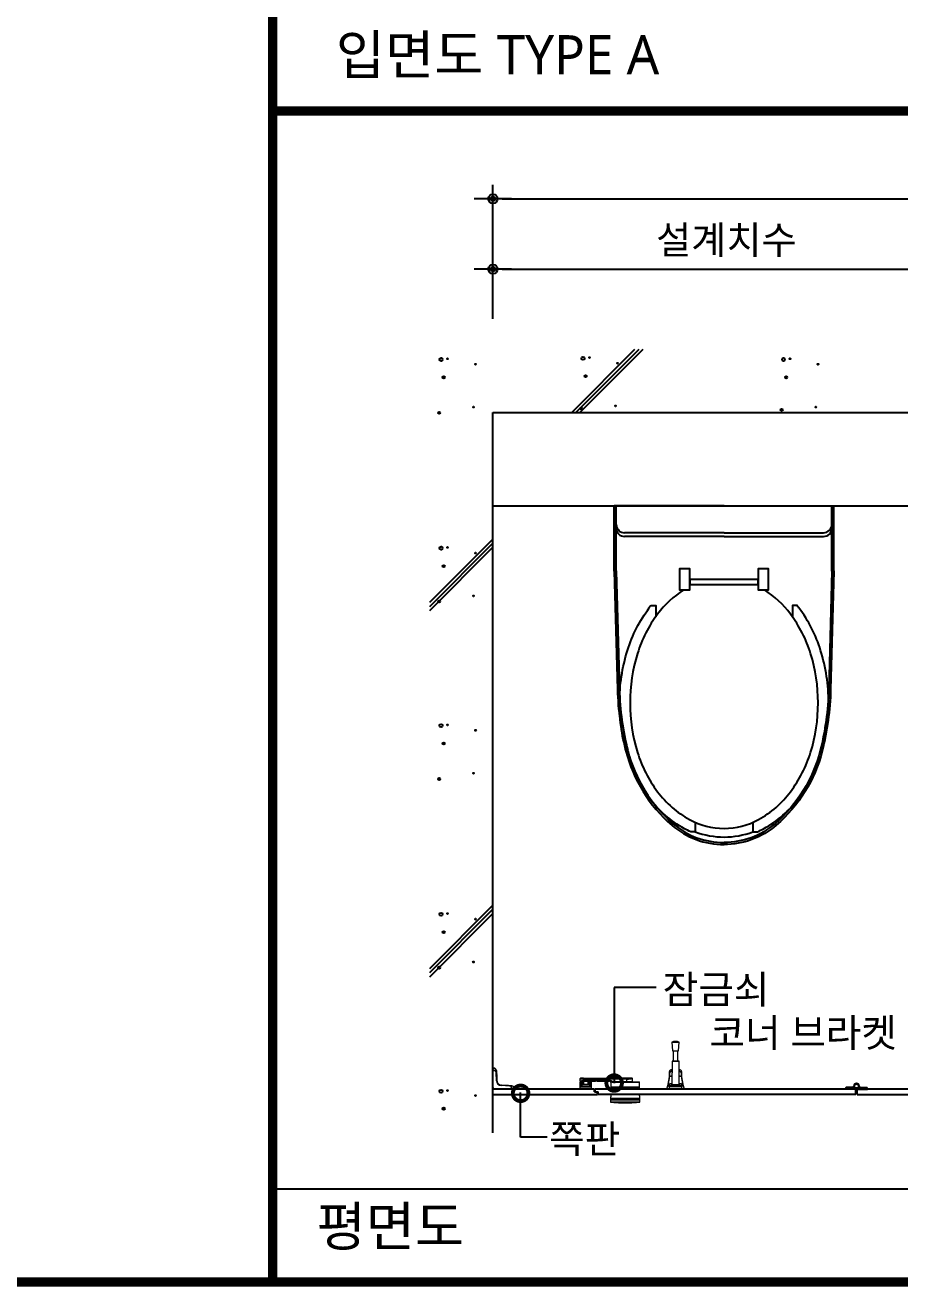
# Model space of a CAD drawing. Extents: x -256 to 8104, y -176 to 5714.
# Drawn here: x 2219 to 3156, y 2764 to 4116 of the extents above; entities that cross this region are included whole.
import ezdxf
from ezdxf.enums import TextEntityAlignment as Align

# ---------------------------------------------------------------- set-up
doc = ezdxf.new("R2010")
doc.units = 0
doc.header["$LTSCALE"] = 30
doc.layers.get('0').update_dxf_attribs({"linetype": 'CONTINUOUS'})
doc.layers.get('DEFPOINTS').update_dxf_attribs({"linetype": 'CONTINUOUS'})
for name, color, linetype in [('0_toilet', 6, 'CONTINUOUS'), ('DIM', 7, 'CONTINUOUS'), ('HAT', 8, 'CONTINUOUS'), ('TIT', 3, 'CONTINUOUS'), ('경첩', 4, 'CONTINUOUS'), ('문자', 3, 'CONTINUOUS'), ('부자재', 4, 'CONTINUOUS'), ('옷걸이', 4, 'CONTINUOUS'), ('잠금쇠(회전형)', 4, 'CONTINUOUS'), ('치수', 1, 'CONTINUOUS'), ('해치', 8, 'CONTINUOUS')]:
    doc.layers.add(name, color=color, linetype=linetype)
doc.styles.add('돋움', font='malgun.ttf')
doc.dimstyles.new('10', dxfattribs={"dimscale": 10, "dimtxt": 3, "dimasz": 1, "dimexe": 1.5, "dimexo": 2, "dimgap": 1, "dimtad": 1, "dimdec": 0, "dimlunit": 6, "dimtxsty": '돋움', "dimblk": 'DIMDOT', "dimcen": -1, "dimdle": 1.5, "dimclrt": 3, "dimazin": 3, "dimtfac": 1, "dimtdec": 0, "dimtix": 1, "dimtmove": 2, "dimatfit": 3, "dimldrblk": 'DIMDOT', "dimarcsym": 0})

# ---------------------------------------------------------------- blocks, each defined once
blk = doc.blocks.new('_DOTSMALL')
at = {"color": 0, "linetype": 'ByBlock', "const_width": 0.5}
blk.add_lwpolyline([(-0.0625, 0, 1), (0.0625, 0, 1)], format="xyb", close=True, dxfattribs=at)
blk = doc.blocks.new('A$C63EC304E')
at = {"layer": '치수', "color": 1, "xscale": 2.5, "yscale": 2.5, "zscale": 2.5, "rotation": 234.3098741996962}
blk.add_blockref('_DOTSMALL', (0.31, 0.31), dxfattribs=at)
blk = doc.blocks.new('A$C2BC9653E')
at = {"layer": '치수', "xscale": 0.3333333333333333, "yscale": 0.3333333333333333, "zscale": 0.3333333333333333}
blk.add_blockref('A$C63EC304E', (0, 0), dxfattribs=at)
blk = doc.blocks.new('A$C7FC71301')
at = {"layer": '치수', "rotation": 180}
blk.add_blockref('A$C2BC9653E', (0.208, 0.208), dxfattribs=at)
blk = doc.blocks.new('A$C4A20372B')
at = {"layer": '치수'}
blk.add_blockref('A$C7FC71301', (0, 0), dxfattribs=at)
blk = doc.blocks.new('A$C566469F5')
at = {"layer": '치수'}
blk.add_blockref('A$C4A20372B', (0, 0), dxfattribs=at)
blk = doc.blocks.new('A$C7E317CD4')
at = {"layer": '해치', "xscale": 2, "yscale": 2, "zscale": 2}
blk.add_blockref('A$C566469F5', (0, 0), dxfattribs=at)
blk = doc.blocks.new('A$C601D7F27')
at = {"layer": '치수'}
blk.add_blockref('A$C7E317CD4', (0, 0), dxfattribs=at)
blk = doc.blocks.new('A$C38802C08')
at = {"layer": '치수'}
blk.add_blockref('A$C601D7F27', (0, 0), dxfattribs=at)
blk = doc.blocks.new('DIMDOT')
at = {"linetype": 'Continuous'}
blk.add_line((-2, 0), (2, 0), dxfattribs=at)
for radius in [0.5, 0.25]:
    blk.add_circle((0, 0), radius, dxfattribs=at)
blk = doc.blocks.new('*D644')
at = {"layer": 'DEFPOINTS', "color": 0}
for p in [(38946.5, 2366.3), (37446.5, 2217.8), (38946.5, 2217.8)]:
    blk.add_point(p, dxfattribs=at)
at = {"layer": 'DIM', "color": 0, "lineweight": -2, "ltscale": 10}
for p, q in [((37446.5, 2237.8), (37446.5, 2381.3)), ((38946.5, 2237.8), (38946.5, 2381.3)), ((37456.5, 2366.3), (38936.5, 2366.3))]:
    blk.add_line(p, q, dxfattribs=at)
at = {"layer": 'DIM', "color": 0, "lineweight": -2, "xscale": 10, "yscale": 10, "zscale": 10, "rotation": 180}
blk.add_blockref('DIMDOT', (37446.5, 2366.3), dxfattribs=at)
at = {"layer": 'DIM', "color": 0, "lineweight": -2, "xscale": 10, "yscale": 10, "zscale": 10}
blk.add_blockref('DIMDOT', (38946.5, 2366.3), dxfattribs=at)
at = {"layer": 'DIM', "color": 3, "insert": (38196.5, 2395.9), "char_height": 30, "attachment_point": 5, "style": '돋움'}
blk.add_mtext('설계치수', dxfattribs=at)
blk = doc.blocks.new('*D646')
at = {"layer": 'DEFPOINTS', "color": 0}
for p in [(37946.5, 2290.9), (37446.5, 2217.8), (37946.5, 2217.8)]:
    blk.add_point(p, dxfattribs=at)
at = {"layer": 'DIM', "color": 0, "lineweight": -2, "ltscale": 10}
for p, q in [((37446.5, 2237.8), (37446.5, 2305.9)), ((37946.5, 2237.8), (37946.5, 2305.9)), ((37456.5, 2290.9), (37936.5, 2290.9))]:
    blk.add_line(p, q, dxfattribs=at)
at = {"layer": 'DIM', "color": 0, "lineweight": -2, "xscale": 10, "yscale": 10, "zscale": 10, "rotation": 180}
blk.add_blockref('DIMDOT', (37446.5, 2290.9), dxfattribs=at)
at = {"layer": 'DIM', "color": 0, "lineweight": -2, "xscale": 10, "yscale": 10, "zscale": 10}
blk.add_blockref('DIMDOT', (37946.5, 2290.9), dxfattribs=at)
at = {"layer": 'DIM', "color": 3, "insert": (37696.5, 2320.6), "char_height": 30, "attachment_point": 5, "style": '돋움'}
blk.add_mtext('설계치수', dxfattribs=at)
blk = doc.blocks.new('A$C10E41893')
at = {"layer": '부자재'}
for p, q in [((6.5, 0), (6.5, 196)), ((123.3, 196), (6.5, 196)), ((123.3, 192.5), (6.5, 192.5)), ((54.8, 0), (54.8, 177.5)), ((61.4, 0), (61.4, 177.5)), ((6.5, 0), (6.5, -196)), ((54.8, 0), (54.8, -177.5)), ((61.4, 0), (61.4, -177.5)), ((123.3, -192.5), (6.5, -192.5)), ((123.3, -196), (6.5, -196))]:
    blk.add_line(p, q, dxfattribs=at)
for points in [[(122.7, 196, -0.012538), (123.3, 196), (334.6, 190.3, -0.055395), (444.7, 175.1, -0.154276), (576.9, 93.3, -0.179504), (611.5, 0, -0.179504)], [(122.8, 192.5, -0.012538), (123.2, 192.5), (334.5, 186.8, -0.055395), (443.8, 171.7, -0.154276), (574.3, 91, -0.179504), (608, 0, -0.179504)], [(572, 51.4), (588.8, 51.4), (588.8, 59.6, 0.021185), (583.3, 70.7, 0.106084), (528.4, 133.7, 0.085733), (452.6, 172.4, 0.075373), (358.7, 186.6, 0.075373), (264.8, 172.4, 0.085733), (189, 133.7, 0.007337), (184.4, 130.1), (184.4, 122), (204.7, 122)], [(156.7, -72, 0.089162), (200.2, -118.7, 0.085733), (270.3, -154.5, 0.075373), (358.7, -167.9, 0.075373), (447.1, -154.5, 0.085733), (517.2, -118.7, 0.106084), (567, -61.6, 0.126931), (582.8, 0, 0.126931), (567, 61.6, 0.106084), (517.2, 118.7, 0.085733), (447.1, 154.5, 0.075373), (358.7, 167.9, 0.075373), (270.3, 154.5, 0.085733), (200.2, 118.7, 0.089162), (156.7, 72)], [(588.8, -51.4, 0.090214), (598.2, 0, 0.090214), (588.8, 51.4, 0.106084)], [(122.7, -196, 0.012538), (123.3, -196), (334.6, -190.3, 0.055395), (444.7, -175.1, 0.154276), (576.9, -93.3, 0.179504), (611.5, 0, 0.179504)], [(122.8, -192.5, 0.012538), (123.2, -192.5), (334.5, -186.8, 0.055395), (443.8, -171.7, 0.154276), (574.3, -91, 0.179504), (608, 0, 0.179504)], [(572, -51.4), (588.8, -51.4), (588.8, -59.6, -0.021185), (583.3, -70.7, -0.106084), (528.4, -133.7, -0.085733), (452.6, -172.4, -0.075373), (358.7, -186.6, -0.075373), (264.8, -172.4, -0.085733), (189, -133.7, -0.007337), (184.4, -130.1), (184.4, -122), (204.7, -122)]]:
    blk.add_lwpolyline(points, format="xyb", dxfattribs=at)
blk.add_lwpolyline([(138, -60.8), (119.3, -60.8), (119.3, -79.5), (156.7, -79.5), (156.7, -60.8), (138, -60.8), (147.3, -60.8), (147.3, 60.8), (138, 60.8), (156.7, 60.8), (156.7, 79.5), (119.3, 79.5), (119.3, 60.8), (138, 60.8), (138, -60.8), (119.3, -60.8)], dxfattribs=at)
for centre, start, end in [((39.8, 177.5), 0, 90), ((46.4, 177.5), 0, 90), ((39.8, -177.5), 270, 0), ((46.4, -177.5), 270, 0)]:
    blk.add_arc(centre, 15, start, end, dxfattribs=at)
blk = doc.blocks.new('EDGE_24', base_point=(34726.3, -1563.7))
for p, q in [((37446.5, 1365.6), (37446.5, 2137.4)), ((37446.5, 2137.4), (38946.5, 2137.4)), ((37446.5, 2037.4), (38946.5, 2037.4))]:
    blk.add_line(p, q)
at = {"color": 8}
blk.add_line((37210.4, 1305.6), (39173, 1305.6), dxfattribs=at)
at = {"color": 8, "const_width": 10}
for points in [[(37210.4, 1205.6), (37210.4, 3974.7)], [(37210.4, 2460.5), (40558.3, 2460.5)], [(34773.7, 1205.6), (40558.3, 1205.6)]]:
    blk.add_lwpolyline(points, dxfattribs=at)
at = {"layer": '0_toilet'}
for p, q in [((37555.4, 1412.4), (37446.5, 1412.4)), ((37446.5, 1406.4), (37558.4, 1406.4)), ((37555.4, 1409.4), (37555.4, 1412.4)), ((37555.4, 1409.4), (37559.1, 1409.4)), ((37835, 1412.4), (37556.1, 1412.4)), ((37556.1, 1409.4), (37556.1, 1412.4)), ((37558.4, 1406.4), (37558.4, 1409.4)), ((37559.1, 1406.4), (37559.1, 1409.4)), ((37835, 1406.4), (37559.1, 1406.4)), ((37835, 1406.4), (37835, 1412.4)), ((38060.4, 1412.4), (37836.5, 1412.4)), ((37836.5, 1406.4), (37836.5, 1412.4)), ((37836.5, 1406.4), (38063.4, 1406.4))]:
    blk.add_line(p, q, dxfattribs=at)
at = {"layer": '경첩', "color": 4, "linetype": 'Continuous', "lineweight": 15}
for p, q in [((37446.5, 1434.9), (37447.7, 1434.9)), ((37446.5, 1434.6), (37446.5, 1434.9)), ((37446.5, 1432.5), (37446.5, 1434.6)), ((37447.7, 1434.6), (37446.5, 1434.6)), ((37447.7, 1434.6), (37447.7, 1434.9)), ((37447.8, 1432.5), (37446.5, 1432.5)), ((37446.5, 1432.4), (37447.8, 1432.4)), ((37446.5, 1432.1), (37446.5, 1432.4)), ((37447.8, 1432.1), (37446.5, 1432.1)), ((37446.5, 1432.1), (37446.5, 1413.9)), ((37447.8, 1432.4), (37447.8, 1432.5)), ((37447.8, 1432.4), (37447.8, 1432.1)), ((37449.8, 1431.2), (37449.8, 1432.6)), ((37450.3, 1421.1), (37449.9, 1430.1)), ((37450, 1432.6), (37450.1, 1430.1)), ((37450.2, 1432.1), (37450, 1432)), ((37450.3, 1431.5), (37450.1, 1431.3)), ((37450.1, 1430.1), (37450.6, 1421.2)), ((37450.4, 1428.8), (37450.2, 1428.6)), ((37450.5, 1428.2), (37450.2, 1427.9)), ((37450.5, 1427.8), (37450.2, 1427.6)), ((37450.3, 1431.5), (37450.4, 1428.8)), ((37450.5, 1427.2), (37450.3, 1426.9)), ((37450.5, 1426.8), (37450.3, 1426.6)), ((37450.7, 1423.9), (37450.4, 1423.7)), ((37450.7, 1423.9), (37450.4, 1423.7)), ((37450.5, 1427.8), (37450.5, 1427.2)), ((37450.5, 1426.8), (37450.7, 1423.9)), ((37450.7, 1423.5), (37450.5, 1423.3)), ((37450.7, 1423.3), (37450.5, 1423)), ((37450.7, 1422.4), (37450.5, 1422.1)), ((37450.7, 1422.3), (37450.5, 1422)), ((37450.8, 1421.9), (37450.5, 1421.7)), ((37450.8, 1421.8), (37450.5, 1421.6)), ((37450.8, 1420.9), (37450.6, 1420.7)), ((37450.8, 1420.7), (37450.6, 1420.5)), ((37450.7, 1423.9), (37450.7, 1423.5)), ((37450.7, 1423.3), (37450.7, 1422.4)), ((37450.7, 1422.4), (37450.7, 1422.3)), ((37450.7, 1422.3), (37450.8, 1421.9)), ((37450.7, 1420.1), (37450.9, 1420.3)), ((37450.9, 1420.3), (37450.7, 1420.1)), ((37450.8, 1421.9), (37450.8, 1421.8)), ((37450.8, 1421.8), (37450.8, 1421.2)), ((37451.1, 1419.8), (37450.9, 1419.6)), ((37451.2, 1419.4), (37451.1, 1419.2)), ((37448, 1412.4), (37466.3, 1412.4)), ((37451.4, 1419.2), (37451.2, 1419)), ((37451.6, 1418.7), (37451.4, 1418.5)), ((37451.8, 1418.5), (37451.6, 1418.3)), ((37452.9, 1417.5), (37452.7, 1417.3)), ((37453.1, 1417.3), (37452.9, 1417.2)), ((37453.5, 1417.1), (37453.4, 1416.9)), ((37453.8, 1417), (37453.6, 1416.8)), ((37454.3, 1416.8), (37454.1, 1416.6)), ((37455.3, 1416.7), (37455.6, 1416.6)), ((37455.6, 1416.6), (37455.3, 1416.4)), ((37455.3, 1416.4), (37464.3, 1416)), ((37464.3, 1415.7), (37455.3, 1416.2)), ((37455.6, 1416.6), (37456.9, 1416.6)), ((37456.9, 1416.6), (37456.7, 1416.3)), ((37457.6, 1416.5), (37457.3, 1416.3)), ((37457.9, 1416.5), (37457.7, 1416.3)), ((37458.6, 1416.5), (37458.4, 1416.3)), ((37458.6, 1416.5), (37461.3, 1416.4)), ((37461.3, 1416.4), (37461.1, 1416.1)), ((37462, 1416.3), (37461.7, 1416.1)), ((37462.3, 1416.3), (37462.1, 1416.1)), ((37463, 1416.3), (37462.8, 1416.1)), ((37463, 1416.3), (37466.2, 1416.1)), ((37464.3, 1416), (37466.8, 1415.9)), ((37466.8, 1415.6), (37465.3, 1415.7)), ((37466.3, 1416.1), (37466.1, 1415.9)), ((37466.3, 1416.1), (37466.2, 1416.1)), ((37466.3, 1412.4), (37466.3, 1413.6)), ((37466.5, 1413.6), (37466.3, 1413.6)), ((37466.5, 1412.4), (37466.3, 1412.4)), ((37466.6, 1413.6), (37466.5, 1413.6)), ((37466.5, 1413.6), (37466.5, 1412.4)), ((37466.6, 1412.4), (37466.6, 1413.6)), ((37468.8, 1412.4), (37466.6, 1412.4)), ((37468.8, 1412.4), (37468.8, 1413.5)), ((37468.8, 1413.5), (37469, 1413.5)), ((37469, 1412.4), (37468.8, 1412.4)), ((37469, 1413.5), (37469, 1412.4))]:
    blk.add_line(p, q, dxfattribs=at)
at = {"layer": '경첩', "color": 4, "linetype": 'Continuous', "lineweight": 15, "flags": 128}
for points in [[(37449.8, 1432.6), (37449.8, 1432.6), (37449.9, 1432.6), (37449.9, 1432.6), (37449.9, 1432.6), (37450, 1432.6), (37450, 1432.6), (37450, 1432.6), (37450, 1432.6)], [(37450.1, 1430.1), (37450.1, 1430.1), (37450.1, 1430.1), (37450.1, 1430.1), (37450.1, 1430.1), (37450, 1430.1), (37450, 1430.1), (37449.9, 1430.1), (37449.9, 1430.1)], [(37450.3, 1432.1), (37450.3, 1432.1), (37450.3, 1432.1), (37450.2, 1432.1), (37450.2, 1432.1), (37450.2, 1432.1), (37450.2, 1432.1), (37450.2, 1432.1), (37450.2, 1432.1)], [(37450.3, 1432.1), (37450.3, 1431.9), (37450.3, 1431.8), (37450.3, 1431.7), (37450.3, 1431.5)], [(37450.6, 1421.2), (37450.5, 1421.2), (37450.5, 1421.2), (37450.5, 1421.2), (37450.5, 1421.2), (37450.4, 1421.2), (37450.4, 1421.2), (37450.3, 1421.2), (37450.3, 1421.1)], [(37450.4, 1428.8), (37450.4, 1428.7), (37450.5, 1428.6), (37450.5, 1428.5), (37450.5, 1428.4), (37450.5, 1428.3), (37450.5, 1428.2), (37450.5, 1428.2), (37450.5, 1428.2)], [(37450.7, 1423.9), (37450.7, 1423.9), (37450.7, 1423.9)], [(37450.7, 1423.5), (37450.7, 1423.4), (37450.7, 1423.4), (37450.7, 1423.3)], [(37450.8, 1420.9), (37450.8, 1420.7), (37450.8, 1420.7)], [(37450.9, 1420.3), (37450.9, 1420.3), (37450.9, 1420.3)], [(37455.3, 1416.4), (37455.3, 1416.4), (37455.3, 1416.4), (37455.3, 1416.4), (37455.3, 1416.3), (37455.3, 1416.3), (37455.3, 1416.2), (37455.3, 1416.2), (37455.3, 1416.2)], [(37456.9, 1416.6), (37457, 1416.6), (37457.2, 1416.6), (37457.3, 1416.6), (37457.4, 1416.6), (37457.5, 1416.6), (37457.5, 1416.5), (37457.6, 1416.5), (37457.6, 1416.5)], [(37457.9, 1416.5), (37457.9, 1416.5), (37458, 1416.5), (37458, 1416.5), (37458.1, 1416.5), (37458.2, 1416.5), (37458.3, 1416.5), (37458.5, 1416.5), (37458.6, 1416.5)], [(37461.3, 1416.4), (37461.4, 1416.4), (37461.5, 1416.4), (37461.6, 1416.4), (37461.7, 1416.3), (37461.8, 1416.3), (37461.9, 1416.3), (37461.9, 1416.3), (37462, 1416.3), (37462, 1416.3)], [(37462.3, 1416.3), (37462.3, 1416.3), (37462.4, 1416.3), (37462.4, 1416.3), (37462.5, 1416.3), (37462.6, 1416.3), (37462.7, 1416.3), (37462.9, 1416.3), (37463, 1416.3)], [(37464.3, 1416), (37464.3, 1416), (37464.3, 1416), (37464.3, 1415.9), (37464.3, 1415.9), (37464.3, 1415.9), (37464.3, 1415.8), (37464.3, 1415.8), (37464.3, 1415.7)], [(37466.8, 1415.6), (37466.8, 1415.7), (37466.8, 1415.7), (37466.8, 1415.8), (37466.8, 1415.8), (37466.8, 1415.8), (37466.8, 1415.8), (37466.8, 1415.9), (37466.8, 1415.9)]]:
    blk.add_lwpolyline(points, dxfattribs=at)
at = {"layer": '경첩', "color": 4, "linetype": 'Continuous', "lineweight": 15}
for centre, radius, start, end in [((37447.7, 1432.5), 2.35, 2.6983, 90), ((37447.7, 1432.5), 2.1, 2.6983, 90), ((37447.8, 1430), 2.35, 2.6983, 90), ((37447.8, 1430), 2.1, 2.6983, 90), ((37455.5, 1421.4), 5.25, 182.6983, 267.3017), ((37455.5, 1421.4), 5, 182.6983, 267.3017), ((37455.5, 1421.4), 4.75, 182.6983, 185.9088), ((37455.5, 1421.4), 4.75, 188.6056, 193.1623), ((37455.5, 1421.4), 4.75, 193.2431, 199.766), ((37455.5, 1421.4), 4.75, 199.766, 204.9948), ((37448, 1413.9), 1.5, 180, 270), ((37455.5, 1421.4), 4.75, 208.1736, 214.3849), ((37455.5, 1421.4), 4.75, 214.3855, 217.4388), ((37455.5, 1421.4), 4.75, 217.4392, 235.6151), ((37455.5, 1421.4), 4.75, 235.6142, 238.7009), ((37455.5, 1421.4), 4.75, 238.7002, 245.0052), ((37455.5, 1421.4), 4.75, 248.2494, 255.0002), ((37455.5, 1421.4), 4.75, 255, 267.3017), ((37464.2, 1413.6), 2.35, 0, 87.3017), ((37464.2, 1413.6), 2.1, 0, 87.3017), ((37466.7, 1413.5), 2.35, 0, 87.3017), ((37466.7, 1413.5), 2.1, 0, 87.3017)]:
    blk.add_arc(centre, radius, start, end, dxfattribs=at)
at = {"layer": '부자재'}
for p, q in [((37824.3, 1413.3), (37824.3, 1412.4)), ((37835, 1412.4), (37824.3, 1412.4)), ((37832.1, 1414.5), (37824.9, 1414)), ((37825.6, 1413.5), (37825.6, 1412.4)), ((37835.8, 1412.9), (37835.8, 1412.1)), ((37836, 1412.1), (37835.8, 1412.1)), ((37836, 1412.9), (37836, 1412.1)), ((37836.5, 1412.4), (37847.5, 1412.4)), ((37836.5, 1412.4), (37836.5, 1412.4)), ((37838.8, 1414.5), (37846.9, 1414)), ((37846.3, 1413.5), (37846.3, 1412.4)), ((37847.5, 1413.3), (37847.5, 1412.4))]:
    blk.add_line(p, q, dxfattribs=at)
at = {"layer": '부자재', "color": 1}
blk.add_circle((37835.9, 1415.6), 2.34, dxfattribs=at)
at = {"layer": '부자재'}
for centre, radius, start, end in [((37825, 1413.3), 0.7, 101.7765, 181.6712), ((37826.4, 1413.2), 0.884, 113.4077, 164.5497), ((37832, 1415.8), 1.29, 272.9231, 352.4724), ((37835.9, 1415.6), 2.62, 270, 180), ((37836.3, 1411.3), 1.65, 102.5267, 141.5475), ((37835.6, 1411.3), 1.65, 43.1003, 77.4733), ((37836, 1415.2), 2.86, 280.084, 345.9792), ((37839.8, 1415.8), 1.29, 187.5276, 267.0769), ((37845.4, 1413.2), 0.884, 15.4503, 67.3004), ((37846.8, 1413.3), 0.7, 358.3288, 78.2235)]:
    blk.add_arc(centre, radius, start, end, dxfattribs=at)
at = {"layer": '옷걸이', "lineweight": 15}
for p, q in [((37638, 1462.7), (37638.8, 1453.2)), ((37638, 1462.7), (37646, 1462.7)), ((37645.3, 1453.2), (37646, 1462.7)), ((37638.8, 1453.2), (37645.3, 1453.2)), ((37639.5, 1453.2), (37639.5, 1442.4)), ((37644.5, 1442.4), (37644.5, 1453.2)), ((37638.3, 1442.1), (37638.1, 1416.9)), ((37638.2, 1433), (37638.1, 1433)), ((37638.1, 1433), (37638.1, 1432.9)), ((37638.2, 1432.9), (37638.1, 1432.9)), ((37645.8, 1442.1), (37638.3, 1442.1)), ((37638.5, 1442.4), (37642, 1442.4)), ((37642, 1442.4), (37645.5, 1442.4)), ((37646, 1416.9), (37645.8, 1442.1)), ((37646, 1433), (37645.9, 1433)), ((37646, 1432.9), (37645.9, 1432.9)), ((37646, 1433), (37646, 1432.9)), ((37638.1, 1425.9), (37635.7, 1425.9)), ((37635.8, 1426.7), (37638.1, 1426.7)), ((37638.1, 1431.4), (37638.1, 1431)), ((37638.1, 1431.4), (37638.2, 1431.4)), ((37638.2, 1431), (37638.1, 1431)), ((37645.9, 1431.4), (37645.9, 1431)), ((37645.9, 1431.4), (37645.9, 1431.4)), ((37645.9, 1431), (37645.9, 1431)), ((37645.9, 1426.7), (37648.3, 1426.7)), ((37648.4, 1425.9), (37645.9, 1425.9)), ((37632.5, 1412.4), (37633.4, 1414.9)), ((37634.9, 1412.4), (37632.5, 1412.4)), ((37633.4, 1414.9), (37633.4, 1415)), ((37633.4, 1414.9), (37633.4, 1414.9)), ((37634.4, 1415.7), (37634.2, 1415.7)), ((37635.8, 1417.8), (37634.3, 1417.8)), ((37635.8, 1417.8), (37634.3, 1417.8)), ((37634.3, 1415.6), (37634.3, 1415.6)), ((37649.7, 1415.6), (37634.3, 1415.6)), ((37635.7, 1414.9), (37634.9, 1412.4)), ((37649.1, 1412.4), (37634.9, 1412.4)), ((37635.7, 1417.2), (37635.8, 1417.8)), ((37635.7, 1414.9), (37635.7, 1415.6)), ((37635.7, 1415.6), (37648.3, 1415.6)), ((37648.3, 1414.9), (37635.7, 1414.9)), ((37646.8, 1416.9), (37637.2, 1416.9)), ((37649.7, 1417.8), (37648.3, 1417.8)), ((37648.3, 1417.8), (37648.3, 1417.2)), ((37649.7, 1417.8), (37648.3, 1417.8)), ((37648.3, 1414.9), (37648.3, 1415.6)), ((37649.1, 1412.4), (37648.3, 1414.9)), ((37651.5, 1412.4), (37649.1, 1412.4)), ((37649.8, 1415.7), (37649.7, 1415.7)), ((37649.7, 1415.6), (37649.7, 1415.6)), ((37649.8, 1415.7), (37649.8, 1415.7)), ((37650.7, 1415), (37650.7, 1414.9)), ((37650.7, 1414.9), (37651.5, 1412.4)), ((37650.7, 1414.9), (37650.7, 1414.9))]:
    blk.add_line(p, q, dxfattribs=at)
at = {"layer": '옷걸이', "lineweight": 15, "flags": 128}
for points in [[(37638.1, 1433), (37638, 1433), (37637.7, 1433), (37637.4, 1432.9), (37637.1, 1432.9), (37636.8, 1432.8), (37636.5, 1432.6), (37636.2, 1432.5), (37636, 1432.3), (37635.9, 1432.1), (37635.7, 1431.9), (37635.6, 1431.6), (37635.6, 1431.4), (37635.6, 1431.4)], [(37638.1, 1432.9), (37637.7, 1432.9), (37637.3, 1432.8), (37636.9, 1432.7), (37636.5, 1432.6), (37636.2, 1432.4), (37636, 1432.2), (37635.8, 1431.9), (37635.7, 1431.7), (37635.6, 1431.3), (37635.6, 1431.3)], [(37648.4, 1431.3), (37648.5, 1431.3), (37648.4, 1431.5), (37648.4, 1431.8), (37648.3, 1432), (37648.1, 1432.2), (37647.9, 1432.4), (37647.7, 1432.5), (37647.4, 1432.7), (37647.2, 1432.8), (37646.9, 1432.9), (37646.5, 1433), (37646.2, 1433), (37646, 1433)], [(37648.5, 1431.3), (37648.4, 1431.6), (37648.3, 1431.8), (37648.2, 1432.1), (37647.9, 1432.3), (37647.6, 1432.5), (37647.3, 1432.7), (37646.9, 1432.8), (37646.5, 1432.9), (37646, 1432.9), (37646, 1432.9)], [(37635.4, 1425.9), (37635.4, 1425.9), (37635.5, 1425.9), (37635.5, 1425.9), (37635.5, 1425.9), (37635.5, 1425.9), (37635.6, 1425.9), (37635.6, 1425.9), (37635.7, 1425.9)], [(37635.6, 1429.8), (37635.6, 1430.1), (37635.7, 1430.3), (37635.9, 1430.6), (37636.2, 1430.8), (37636.5, 1431), (37636.8, 1431.1), (37637.2, 1431.3), (37637.6, 1431.3), (37638.1, 1431.4)], [(37638.1, 1431), (37637.6, 1431), (37637.3, 1430.9), (37636.9, 1430.8), (37636.6, 1430.7), (37636.4, 1430.5), (37636.1, 1430.3), (37636, 1430.1), (37635.9, 1429.8), (37635.9, 1429.6)], [(37645.9, 1431.4), (37646.4, 1431.4), (37646.8, 1431.3), (37647.2, 1431.2), (37647.5, 1431), (37647.8, 1430.8), (37648.1, 1430.6), (37648.3, 1430.4), (37648.4, 1430.1), (37648.4, 1429.8)], [(37648.2, 1429.6), (37648.1, 1429.9), (37648, 1430.1), (37647.8, 1430.4), (37647.6, 1430.5), (37647.3, 1430.7), (37647, 1430.9), (37646.7, 1431), (37646.3, 1431), (37645.9, 1431)], [(37648.6, 1425.9), (37648.6, 1425.9), (37648.6, 1425.9), (37648.6, 1425.9), (37648.5, 1425.9), (37648.5, 1425.9), (37648.5, 1425.9), (37648.4, 1425.9), (37648.4, 1425.9)], [(37634.1, 1417.6), (37634.1, 1417.6), (37634.1, 1417.6)], [(37634.3, 1415.7), (37634.2, 1415.7), (37634.2, 1415.7)], [(37634.3, 1417.8), (37634.3, 1417.8), (37634.3, 1417.8)], [(37634.4, 1415.7), (37634.3, 1415.7), (37634.3, 1415.6)], [(37634.3, 1415.7), (37634.3, 1415.7), (37634.4, 1415.7)], [(37636.5, 1415.7), (37636.1, 1415.7), (37635.9, 1415.7), (37635.8, 1415.7), (37635.9, 1415.8), (37636.2, 1415.8), (37636.3, 1415.8)], [(37638.1, 1418.2), (37637.5, 1418.1), (37636.2, 1418.1)], [(37647.8, 1418.1), (37646.3, 1418.2), (37646, 1418.2)], [(37647.8, 1415.8), (37648, 1415.8), (37648.2, 1415.8), (37648.2, 1415.7), (37648.1, 1415.7), (37647.7, 1415.7), (37647.3, 1415.7)], [(37649.7, 1415.6), (37649.7, 1415.7), (37649.7, 1415.7)], [(37649.8, 1415.7), (37649.7, 1415.7), (37649.7, 1415.7)]]:
    blk.add_lwpolyline(points, dxfattribs=at)
at = {"layer": '옷걸이', "lineweight": 15}
for centre, radius, start, end in [((37642, 1452.4), 11, 68.7607, 111.2393), ((37582.8, 1431.8), 55.3, 359.6189, 1.2073), ((37638.5, 1442.1), 0.25, 90, 179.5), ((37645.5, 1442.1), 0.25, 0.5, 90), ((37701.2, 1431.8), 55.3, 178.7927, 180.3811), ((37582.8, 1430.1), 52.8, 346.2317, 355.4136), ((37582.8, 1430.1), 53, 346.5097, 355.4136), ((37582.8, 1430.1), 52.8, 355.4136, 356.451), ((37582.8, 1430.1), 52.8, 356.4511, 359.6096), ((37635.7, 1426.9), 0.23, 185.4574, 275.1888), ((37582.8, 1430.1), 52.8, 359.6096, 1.2369), ((37635.8, 1429.8), 0.227, 188.2087, 276.392), ((37601.8, 1429.3), 34.1, 354.2736, 355.5668), ((37582.8, 1430), 53, 356.4511, 359.6096), ((37648.2, 1429.8), 0.227, 263.608, 351.7913), ((37701.2, 1430), 53, 180.3904, 183.5489), ((37648.3, 1426.9), 0.23, 264.8112, 354.5426), ((37682.3, 1429.3), 34.1, 184.4333, 185.7264), ((37701.2, 1430.1), 52.8, 178.7631, 180.3904), ((37701.2, 1430.1), 52.8, 180.3904, 183.5489), ((37701.2, 1430.1), 53, 184.5864, 193.4903), ((37701.2, 1430.1), 52.8, 183.5489, 184.5865), ((37701.2, 1430.1), 52.8, 184.5864, 193.7683), ((37584.1, 1429.8), 51.5, 343.2376, 346.2577), ((37634.5, 1414.6), 1.17, 101.397, 160.6752), ((37634.3, 1414.6), 1, 89.9937, 161.8081), ((37584.5, 1430), 51.3, 343.5226, 346.2377), ((37634.3, 1417.5), 0.25, 90.2728, 166.2395), ((37634.3, 1417.5), 0.247, 89.2585, 165.9158), ((37633.9, 1417.5), 1.81, 282.0607, 352.5143), ((37633.8, 1417.9), 2.24, 284.8265, 3.5932), ((37636.1, 1417.7), 0.376, 79.9393, 150.5456), ((37636, 1417.8), 0.248, 89.5881, 179.723), ((37636.2, 1417.8), 0.307, 84.7786, 118.9817), ((37635.9, 1417.2), 1.43, 284.1057, 346.9245), ((37642.2, 1816.8), 401.1, 269.1968, 270.7316), ((37648.2, 1417.2), 1.44, 193.1186, 255.9655), ((37647.9, 1417.8), 0.271, 58.6344, 97.6053), ((37647.9, 1417.7), 0.4, 32.0092, 97.8083), ((37650.3, 1417.9), 2.24, 176.3909, 255.1894), ((37648, 1417.8), 0.248, 0.277, 90.4119), ((37650.1, 1417.5), 1.8, 186.7864, 258.2605), ((37649.7, 1417.5), 0.25, 13.7617, 89.4531), ((37649.7, 1417.5), 0.247, 14.0842, 90.7415), ((37699.4, 1429.9), 51.2, 193.7584, 196.469), ((37649.7, 1414.6), 1, 18.1919, 90.0063), ((37649.6, 1414.6), 1.16, 19.2937, 79.3942), ((37700.2, 1429.9), 51.7, 193.7493, 196.7564)]:
    blk.add_arc(centre, radius, start, end, dxfattribs=at)
at = {"layer": '잠금쇠(회전형)', "linetype": 'Continuous', "lineweight": 15}
for p, q in [((37539.6, 1423.5), (37539.6, 1421)), ((37539.6, 1421), (37542.9, 1421)), ((37539.6, 1419.4), (37539.6, 1412.4)), ((37540, 1419.4), (37539.6, 1419.4)), ((37540, 1414.4), (37540, 1419.4)), ((37540, 1419.4), (37540.5, 1419.4)), ((37542, 1424), (37540.1, 1424)), ((37540.1, 1419.9), (37540.5, 1419.9)), ((37540.5, 1419.4), (37540.5, 1419.9)), ((37540.5, 1419.9), (37542.4, 1419.9)), ((37540.5, 1419.4), (37540.5, 1414.8)), ((37542.4, 1419.4), (37540.5, 1419.4)), ((37542.4, 1419.4), (37542.4, 1419.9)), ((37542.4, 1419.9), (37543.4, 1419.9)), ((37542.4, 1418.9), (37542.4, 1419.4)), ((37542.9, 1419.4), (37542.4, 1419.4)), ((37542.9, 1421), (37542.9, 1421)), ((37542.9, 1419.4), (37542.9, 1418.9)), ((37543.4, 1419.4), (37542.9, 1419.4)), ((37543.4, 1420.5), (37543.4, 1417.6)), ((37568.4, 1423.8), (37545.9, 1423.8)), ((37568.4, 1423.8), (37545.9, 1423.8)), ((37545.9, 1423.8), (37545.9, 1423.8)), ((37545.9, 1423.5), (37589.9, 1423.5)), ((37545.9, 1423), (37545.9, 1423.5)), ((37545.9, 1423), (37545.9, 1421.5)), ((37589.9, 1423), (37545.9, 1423)), ((37572.4, 1421.5), (37545.9, 1421.5)), ((37548.4, 1417.6), (37548.4, 1420.5)), ((37548.4, 1419.9), (37549.4, 1419.9)), ((37548.9, 1419.4), (37548.4, 1419.4)), ((37548.9, 1421), (37556.2, 1421)), ((37549.4, 1419.4), (37548.9, 1419.4)), ((37548.9, 1418.9), (37548.9, 1419.4)), ((37549.4, 1419.9), (37549.4, 1419.4)), ((37549.4, 1419.9), (37551.3, 1419.9)), ((37551.3, 1419.4), (37549.4, 1419.4)), ((37549.4, 1419.4), (37549.4, 1418.9)), ((37551.3, 1419.9), (37551.3, 1419.4)), ((37551.3, 1419.9), (37551.6, 1419.9)), ((37551.3, 1414.8), (37551.3, 1419.4)), ((37551.3, 1419.4), (37551.7, 1419.4)), ((37551.7, 1419.4), (37551.7, 1414.4)), ((37552.1, 1419.4), (37551.7, 1419.4)), ((37552.1, 1412.4), (37552.1, 1419.4)), ((37558.1, 1421), (37571.1, 1421)), ((37568.4, 1423.8), (37568.4, 1423.8)), ((37571.1, 1421), (37571.1, 1421)), ((37595.6, 1424), (37572.3, 1424)), ((37572.6, 1419.4), (37572.6, 1414.5)), ((37574, 1420), (37574, 1420.2)), ((37603.6, 1419.5), (37574.1, 1419.5)), ((37574.8, 1420), (37574.8, 1420.5)), ((37574.8, 1420.5), (37589.9, 1420.5)), ((37574.8, 1420), (37603.1, 1420)), ((37589.9, 1423.5), (37589.9, 1423)), ((37589.9, 1420.5), (37589.9, 1423)), ((37589.9, 1420), (37589.9, 1420.5)), ((37589.9, 1420.5), (37596.1, 1420.5)), ((37596.1, 1420.5), (37596.1, 1423.5)), ((37603.6, 1414.5), (37603.6, 1419.5)), ((37539.6, 1412.4), (37552.1, 1412.4)), ((37551.7, 1414.4), (37540, 1414.4)), ((37540.5, 1414.8), (37540.6, 1414.9)), ((37540.6, 1418.9), (37542.4, 1418.9)), ((37540.6, 1414.9), (37540.6, 1418.9)), ((37541.1, 1418.4), (37540.6, 1418.9)), ((37540.6, 1414.9), (37540.7, 1414.9)), ((37540.7, 1414.9), (37551.1, 1414.9)), ((37541.1, 1418.4), (37541.1, 1414.9)), ((37542.4, 1418.4), (37541.1, 1418.4)), ((37541.6, 1417.4), (37541.6, 1415.9)), ((37548.8, 1417.4), (37541.6, 1417.4)), ((37541.6, 1415.9), (37548.8, 1415.9)), ((37541.9, 1417.6), (37548.6, 1417.6)), ((37548.6, 1415.6), (37541.9, 1415.6)), ((37542.4, 1418.9), (37542.4, 1418.4)), ((37542.4, 1418.9), (37542.9, 1418.9)), ((37543.4, 1418.4), (37542.4, 1418.4)), ((37542.9, 1418.9), (37543.4, 1418.9)), ((37548.4, 1418.9), (37548.9, 1418.9)), ((37549.4, 1418.4), (37548.4, 1418.4)), ((37548.6, 1417.6), (37549.9, 1417.6)), ((37549.9, 1415.6), (37548.6, 1415.6)), ((37550.1, 1417.4), (37548.8, 1417.4)), ((37548.8, 1415.9), (37550.1, 1415.9)), ((37548.9, 1418.9), (37549.4, 1418.9)), ((37549.4, 1418.9), (37551.1, 1418.9)), ((37549.4, 1418.9), (37549.4, 1418.4)), ((37550.6, 1418.4), (37549.4, 1418.4)), ((37550.1, 1415.9), (37550.1, 1417.4)), ((37551.1, 1418.9), (37550.6, 1418.4)), ((37550.6, 1414.9), (37550.6, 1418.4)), ((37551.1, 1418.9), (37551.1, 1414.9)), ((37551.1, 1414.9), (37551.1, 1414.9)), ((37551.1, 1414.9), (37551.3, 1414.8)), ((37603.6, 1414.5), (37572.6, 1414.5)), ((37572.6, 1414.4), (37572.6, 1412.6)), ((37572.6, 1414.4), (37603.6, 1414.4)), ((37572.6, 1412.6), (37603.6, 1412.6)), ((37603.4, 1412.4), (37572.9, 1412.4)), ((37603.2, 1406.3), (37573.1, 1406.3)), ((37573.3, 1406.4), (37588.1, 1406.4)), ((37580.4, 1414.5), (37580.4, 1414.4)), ((37588.1, 1406.4), (37603, 1406.4)), ((37595.9, 1414.4), (37595.9, 1414.5)), ((37600.5, 1414.4), (37600.5, 1414.5)), ((37602.6, 1414.4), (37602.6, 1414.5)), ((37602.6, 1414.4), (37602.6, 1414.5)), ((37603.6, 1412.6), (37603.6, 1414.4)), ((37572.4, 1402.4), (37572.4, 1401.4)), ((37603.9, 1402.4), (37572.4, 1402.4)), ((37603.9, 1401.4), (37572.4, 1401.4)), ((37572.4, 1400.4), (37572.4, 1398.8)), ((37603.9, 1400.4), (37572.4, 1400.4)), ((37572.4, 1398.8), (37588.1, 1398.8)), ((37588.1, 1398.3), (37572.8, 1398.3)), ((37603.4, 1400.9), (37572.9, 1400.9)), ((37603.4, 1400.9), (37572.9, 1400.9)), ((37576, 1398.1), (37600.3, 1398.1)), ((37576, 1398.1), (37588.1, 1398.1)), ((37600, 1398), (37576.3, 1398)), ((37582.5, 1397.9), (37582.6, 1397.9)), ((37582.6, 1397.9), (37593.7, 1397.9)), ((37585.4, 1397.8), (37585.4, 1397.9)), ((37586, 1397.6), (37590.3, 1397.6)), ((37586, 1397.6), (37590.3, 1397.6)), ((37586.3, 1397.9), (37586.3, 1397.8)), ((37586.3, 1397.8), (37590, 1397.8)), ((37589.9, 1397.6), (37586.4, 1397.6)), ((37588.1, 1398.8), (37603.9, 1398.8)), ((37603.4, 1398.3), (37588.1, 1398.3)), ((37588.1, 1398.1), (37600.3, 1398.1)), ((37590, 1397.8), (37590, 1397.9)), ((37590.9, 1397.9), (37590.9, 1397.8)), ((37593.7, 1397.9), (37593.9, 1397.9)), ((37603.9, 1401.4), (37603.9, 1402.4)), ((37603.9, 1398.8), (37603.9, 1400.4))]:
    blk.add_line(p, q, dxfattribs=at)
at = {"layer": '잠금쇠(회전형)', "linetype": 'Continuous', "lineweight": 15, "flags": 128}
for points in [[(37545.9, 1423.8), (37545.2, 1423.8), (37544.6, 1423.8), (37544, 1423.8), (37543.4, 1423.9), (37543, 1423.9), (37542.6, 1423.9), (37542.3, 1423.9), (37542.1, 1424), (37542, 1424), (37542, 1424)], [(37582.5, 1397.8), (37582.3, 1397.8), (37582.2, 1397.9), (37582.2, 1397.9), (37582.4, 1397.9), (37582.5, 1397.9)], [(37586.4, 1397.6), (37586.4, 1397.6), (37586.4, 1397.7), (37586.4, 1397.7), (37586.4, 1397.7), (37586.3, 1397.7), (37586.3, 1397.7), (37586.3, 1397.7), (37586.3, 1397.8)], [(37589.9, 1397.6), (37589.9, 1397.6), (37589.9, 1397.7), (37589.9, 1397.7), (37589.9, 1397.7), (37589.9, 1397.7), (37590, 1397.7), (37590, 1397.7), (37590, 1397.8)], [(37593.9, 1397.9), (37594, 1397.9), (37594.1, 1397.9), (37594.1, 1397.9), (37594, 1397.8), (37593.8, 1397.8)]]:
    blk.add_lwpolyline(points, dxfattribs=at)
at = {"layer": '잠금쇠(회전형)', "linetype": 'Continuous', "lineweight": 15}
for centre, radius, start, end in [((37540.1, 1423.5), 0.5, 90, 180), ((37545.9, 1469.4), 46.4, 262.2082, 269.9516), ((37545.9, 1381.5), 39.9, 90.0704, 99.0775), ((37540.1, 1419.4), 0.5, 90, 180), ((37540.5, 1419.4), 0.485, 91.9622, 181.8362), ((37545.9, 1462.4), 38.9, 261.4299, 269.9411), ((37542.4, 1419.4), 0.5, 0, 90), ((37545.9, 1380.7), 40.4, 85.7371, 94.238), ((37542.9, 1420.5), 0.5, 0.4364, 88.0475), ((37545.9, 1392.9), 27.7, 84.8219, 95.1479), ((37548.9, 1420.5), 0.5, 89.9688, 179.9724), ((37549.4, 1419.4), 0.5, 90, 180), ((37551.3, 1419.4), 0.485, 358.1638, 88.0378), ((37551.6, 1419.4), 0.5, 0, 90), ((37557.1, 1381.7), 39.3, 88.5426, 91.4397), ((37568.4, 1463.4), 39.6, 270.014, 275.6703), ((37563.6, 1442), 22.3, 289.4853, 292.988), ((37571.1, 1419.4), 1.56, 359.595, 89.9503), ((37572.4, 1419.9), 1.54, 8.6008, 92.9035), ((37594.6, 1371.7), 52.5, 113.1385, 114.7084), ((37574.7, 1419.3), 1.18, 89.4884, 132.259), ((37575.7, 1420.1), 1.69, 184.5827, 202.3275), ((37574.7, 1419.4), 0.588, 82.6337, 171.8516), ((37589.9, 1462.3), 38.8, 270.0516, 278.5774), ((37589.9, 1469.4), 46.3, 270.0429, 277.7974), ((37595.6, 1423.5), 0.5, 0, 90), ((37596.6, 1420.5), 0.5, 180, 270), ((37603.1, 1419.5), 0.5, 0, 90), ((37540.8, 1414.1), 0.816, 110.8265, 158.264), ((37541.9, 1417.4), 0.25, 90, 180), ((37541.9, 1415.9), 0.25, 180, 270), ((37542.4, 1418.9), 0.5, 270, 0), ((37549.4, 1418.9), 0.5, 180, 270), ((37549.9, 1417.4), 0.25, 0, 90), ((37549.9, 1415.9), 0.25, 270, 0), ((37551, 1414.1), 0.816, 21.736, 69.1735), ((37583.4, 1402.4), 11, 159.2996, 180), ((37572.9, 1412.6), 0.25, 180, 270), ((37573.3, 1406.2), 0.15, 90, 159.2996), ((37603, 1406.2), 0.15, 20.7004, 90), ((37592.9, 1402.4), 11, 0, 20.7004), ((37603.4, 1412.6), 0.25, 270, 0), ((37572.4, 1400.9), 0.5, 0, 90), ((37572.4, 1400.9), 0.5, 270, 0), ((37572.9, 1398.8), 0.5, 180, 264.5584), ((37588.1, 1558.9), 161.3, 264.5584, 265.686), ((37576, 1398.2), 0.125, 265.686, 270), ((37576.3, 1398.2), 0.125, 235.4626, 265.7969), ((37588.1, 1559.1), 161.5, 265.7969, 269.2276), ((37582.4, 1396.1), 1.78, 88.6382, 96.0273), ((37588.4, 1478.5), 80.9, 265.7789, 267.8287), ((37588.5, 1478.6), 80.8, 266.5383, 267.829), ((37585.3, 1397.8), 0.114, 281.5317, 6.6087), ((37586.3, 1420.3), 22.6, 267.7351, 270.0014), ((37586.4, 1428.4), 30.7, 268.0585, 270.0013), ((37589.9, 1428.1), 30.5, 269.9897, 271.9505), ((37590, 1420.1), 22.4, 269.9881, 272.2754), ((37588.1, 1559.1), 161.5, 270.7724, 274.2031), ((37591, 1397.8), 0.114, 173.3913, 258.4683), ((37587.8, 1478.6), 80.8, 272.171, 273.4617), ((37587.9, 1478.5), 80.9, 272.1713, 274.2211), ((37593.8, 1397.9), 0.0882, 204.5731, 265.3621), ((37593.9, 1396.7), 1.13, 83.0858, 90.7191), ((37600, 1398.2), 0.125, 274.2031, 304.5374), ((37588.1, 1558.9), 161.3, 274.314, 275.4416), ((37600.3, 1398.2), 0.125, 270, 274.314), ((37603.9, 1400.9), 0.5, 90, 180), ((37603.9, 1400.9), 0.5, 180, 270), ((37603.4, 1398.8), 0.5, 275.4416, 0)]:
    blk.add_arc(centre, radius, start, end, dxfattribs=at)
at = {"layer": '치수'}
for p, q in [((37621.2, 1521.2), (37576.3, 1521.2)), ((37576.3, 1521.2), (37576.3, 1418.8)), ((37476.1, 1360.9), (37476.1, 1408.8)), ((37504.6, 1360.9), (37476.1, 1360.9))]:
    blk.add_line(p, q, dxfattribs=at)
at = {"layer": '해치'}
for p, q in [((37530.8, 2137.4), (37598.5, 2205.1)), ((37539.6, 2137.4), (37607.4, 2205.1)), ((37378.8, 1933.9), (37446.5, 2001.7)), ((37378.8, 1925.1), (37446.5, 1992.9)), ((37378.8, 1541.6), (37446.5, 1609.4)), ((37378.8, 1532.8), (37446.5, 1600.6))]:
    blk.add_line(p, q, dxfattribs=at)
at = {"layer": '해치', "color": 2}
for p, q in [((37535.2, 2137.4), (37603, 2205.1)), ((37378.8, 1929.5), (37446.5, 1997.3)), ((37378.8, 1537.2), (37446.5, 1605))]:
    blk.add_line(p, q, dxfattribs=at)
at = {"layer": '해치'}
for centre, radius in [((37390.9, 2194.1), 1.68), ((37397.8, 2194.9), 0.56), ((37542.9, 2195.3), 1.68), ((37549.9, 2196.1), 0.56), ((37579.9, 2190.1), 0.56), ((37757.7, 2194.1), 1.68), ((37764.6, 2194.9), 0.56), ((37427.8, 2189), 0.56), ((37545.7, 2176.2), 1.12), ((37794.6, 2189), 0.56), ((37393.7, 2175), 1.12), ((37760.5, 2175), 1.12), ((37388.9, 2136.9), 1.12), ((37425.6, 2143.1), 0.559), ((37540.9, 2141.5), 1.12), ((37577.6, 2144.3), 0.559), ((37755.7, 2140.2), 1.12), ((37792.4, 2143.1), 0.559), ((37390.9, 1991.9), 1.68), ((37397.8, 1992.7), 0.56), ((37427.8, 1986.7), 0.56), ((37393.7, 1972.7), 1.12), ((37388.9, 1934.7), 1.12), ((37425.6, 1940.8), 0.559), ((37390.9, 1801.8), 1.68), ((37397.8, 1802.6), 0.56), ((37427.8, 1796.7), 0.56), ((37393.7, 1782.7), 1.12), ((37388.9, 1744.6), 1.12), ((37425.6, 1750.8), 0.559), ((37390.9, 1599.6), 1.68), ((37397.8, 1600.4), 0.56), ((37393.7, 1580.4), 1.12), ((37427.8, 1594.4), 0.56), ((37388.9, 1542.4), 1.12), ((37425.6, 1548.5), 0.559), ((37390.9, 1410), 1.68), ((37397.8, 1410.8), 0.56), ((37427.8, 1405.4), 0.56), ((37393.7, 1391.4), 1.12)]:
    blk.add_circle(centre, radius, dxfattribs=at)
at = {"layer": 'HAT', "xscale": 0.6000000000003638, "yscale": 0.6000000000003638, "zscale": 0.6000000000003638, "rotation": 270}
blk.add_blockref('A$C10E41893', (37694, 2041.3), dxfattribs=at)
at = {"layer": '해치', "xscale": -20, "yscale": 20, "zscale": 20, "rotation": 89.99999999999994}
for p in [(37580.5, 1423), (37480.3, 1412)]:
    blk.add_blockref('A$C38802C08', p, dxfattribs=at)
at = {"layer": 'TIT', "style": '돋움'}
for s, p in [('입면도 TYPE A', (37624.6, 2499.6)), ('평면도', (37415.6, 1244.3))]:
    blk.add_text(s, height=42, dxfattribs=at).set_placement(p, align=Align.RIGHT)
at = {"layer": '문자', "style": '돋움'}
for s, p in [('잠금쇠', (37685.4, 1519.5)), ('코너 브라켓', (37778.8, 1473)), ('쪽판', (37544.7, 1359.2))]:
    blk.add_text(s, height=30.34, dxfattribs=at).set_placement(p, align=Align.MIDDLE)
at = {"layer": 'DIM', "ltscale": 10}
for base, p2, picture, middle in [((38946.5, 2366.3), (38946.5, 2217.8), '*D644', (38196.5, 2395.9)), ((37946.5, 2290.9), (37946.5, 2217.8), '*D646', (37696.5, 2320.6))]:
    dim = blk.add_linear_dim(base=base, p1=(37446.5, 2217.8), p2=p2, text='설계치수', dimstyle='10', override={"dimtxsty": '돋움'}, dxfattribs=at)
    dim.commit()
    dim.dimension.update_dxf_attribs({"geometry": picture, "text_midpoint": middle})

msp = doc.modelspace()

# ---------------------------------------------------------------- block references
msp.add_blockref('EDGE_24', (0, 0))

doc.saveas('drawing.dxf')
